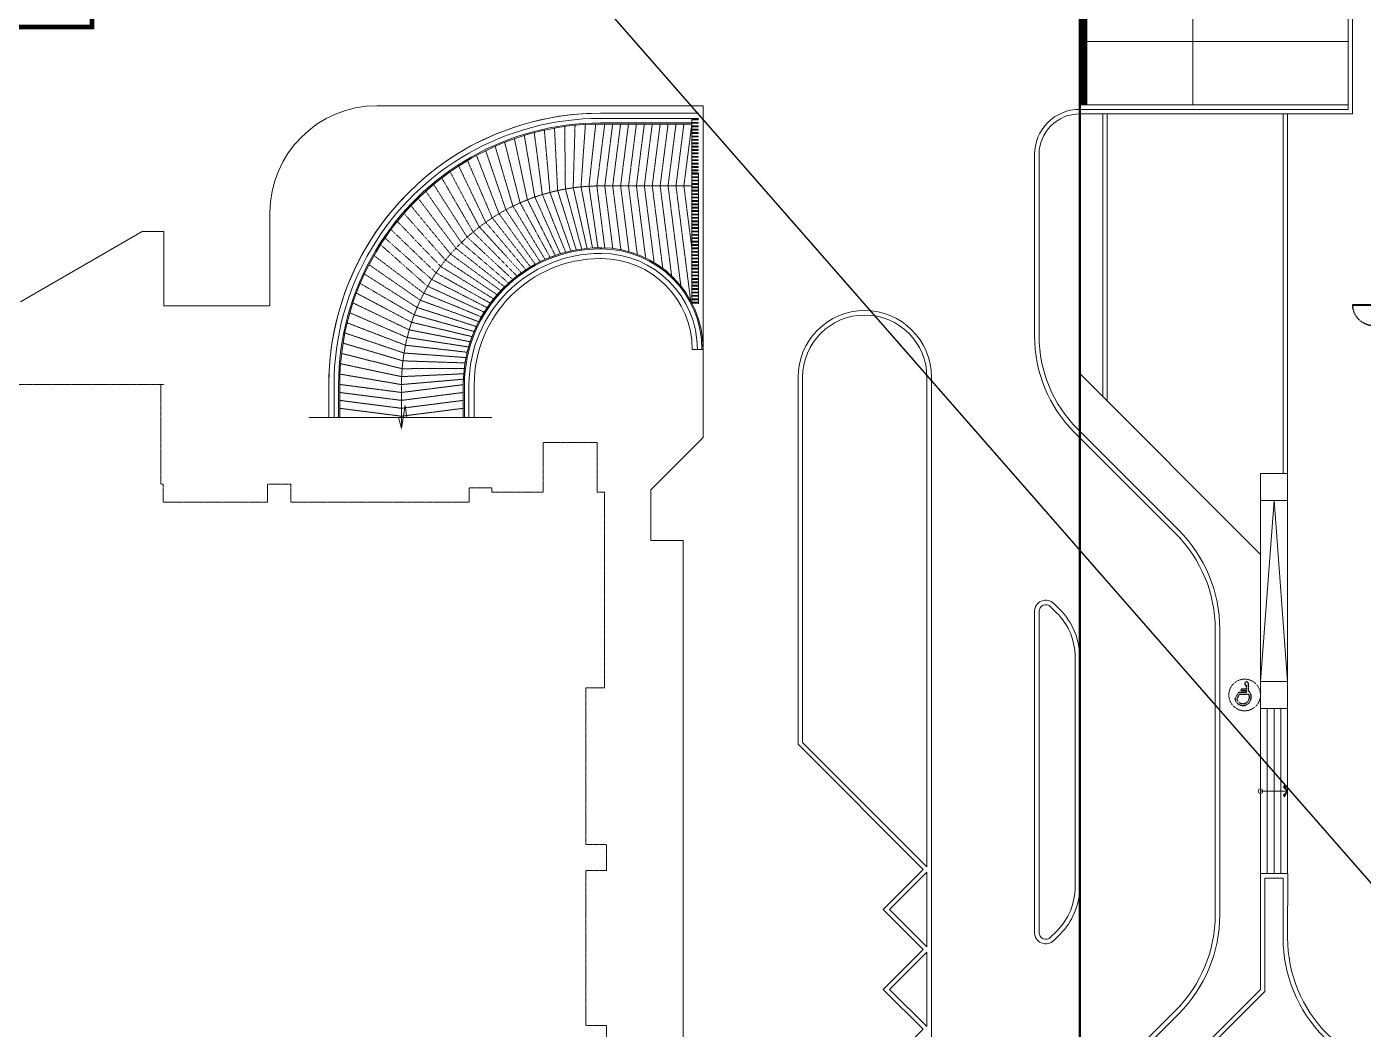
# Model space of a CAD drawing. Header units: millimetres. Extents: x 379264 to 1158416, y -283062 to 356890.
# Drawn here: x 893313 to 894496, y -5302 to -4415 of the extents above; entities that cross this region are included whole.
import ezdxf

# ---------------------------------------------------------------- set-up
doc = ezdxf.new("R2010")
doc.units = ezdxf.units.MM
for name, pattern in [('CENTER', [2, 1.25, -0.25, 0.25, -0.25]), ('keyplan TANG 1$0$Hidden10.5', [1.5, 1, -0.5]), ('keyplan TANG 1$0$Hidden21', [3, 2, -1]), ('keyplan TANG 1$0$HTT Hidden 10.5', [1.5, 1, -0.5]), ('keyplan TANG 1$0$Ranh dat$0$HTT Divide', [18, 10, -2, 1, -2, 1, -2]), ('keyplan TANG 1$0$WC Vphong$0$Hidden', [7.14375, 4.7625, -2.38125])]:
    doc.linetypes.add(name, pattern=pattern)
for name, color, linetype in [('12PM. GRID', 8, 'CENTER'), ('BLOCK A - CHI TIET THANG 1$0$Dim 100', 1, 'Continuous'), ('BLOCK C - CHI TIET THANG 6$0$DnW', 20, 'Continuous'), ('keyplan TANG 1$0$Curtain Line', 250, 'Continuous'), ('keyplan TANG 1$0$Door', 250, 'Continuous'), ('keyplan TANG 1$0$Glass', 250, 'Continuous'), ('keyplan TANG 1$0$Stair handrail', 250, 'Continuous'), ('keyplan TANG 1$0$Staircase', 250, 'Continuous'), ('keyplan TANG 1$0$Staircase Break', 250, 'Continuous'), ('keyplan TANG 1$0$Staircase Direction', 250, 'Continuous'), ('keyplan TANG 1$0$Staircase Hidden', 250, 'keyplan TANG 1$0$Hidden21'), ('keyplan TANG 1$0$Trench Hatch', 250, 'Continuous'), ('keyplan TANG 1$0$Trench Line', 250, 'Continuous'), ('keyplan TANG 1$0$Vat dung', 250, 'keyplan TANG 1$0$HTT Hidden 10.5')]:
    doc.layers.add(name, color=color, linetype=linetype)
for name, color, linetype, lineweight in [('keyplan TANG 1$0$Cau thang', 250, 'Continuous', 15), ('keyplan TANG 1$0$Dim 100', 250, 'Continuous', 5), ('keyplan TANG 1$0$Hatch vat lieu', 250, 'Continuous', 5), ('keyplan TANG 1$0$Net cat Tuong', 250, 'Continuous', 40), ('keyplan TANG 1$0$Net Thay khac', 250, 'Continuous', 15), ('keyplan TANG 1$0$Net thay Tuong', 250, 'Continuous', 20), ('keyplan TANG 1$0$Ramp doc', 250, 'Continuous', 5), ('keyplan TANG 1$0$Ranh dat$0$Ranh dat', 250, 'keyplan TANG 1$0$Ranh dat$0$HTT Divide', 40), ('keyplan TANG 1$0$Thiet bi Ve Sinh', 250, 'Continuous', 9)]:
    doc.layers.add(name, color=color, linetype=linetype, lineweight=lineweight)
doc.styles.add('[PMDC2013]STYLE', font='arial.ttf', dxfattribs={"width": 0.8})
doc.dimstyles.new('BLOCK A - CHI TIET THANG 1$0$Dim 50 (A1-A2)', dxfattribs={"dimscale": 50, "dimtxt": 2.5, "dimasz": 0.7, "dimexe": 1, "dimexo": 1, "dimgap": 1, "dimtad": 1, "dimdec": 0, "dimzin": 12, "dimdsep": 46, "dimtxsty": '[PMDC2013]STYLE', "dimblk": 'ARCHTICK', "dimcen": 0, "dimdle": 1, "dimclrd": 2, "dimclre": 2, "dimclrt": 4, "dimadec": 0, "dimazin": 0, "dimtfac": 1, "dimtdec": 0, "dimtix": 1, "dimtmove": 2, "dimatfit": 3, "dimldrblk": 'ARCHTICK', "dimfxl": 1, "dimtolj": 1, "dimtzin": 0, "dimarcsym": 0})

# ---------------------------------------------------------------- blocks, each defined once
blk = doc.blocks.new('keyplan TANG 1$0$A_Tang Tret$0$HANDYCAPE SYMBOL')
for p, q in [((120, 140, 0), (120, 300)), ((-103, 100), (-181, -35)), ((-80, 60), (-138, -41)), ((80, 100), (-103, 100)), ((131, 60), (-80, 60)), ((-40, 140), (-40, 180)), ((80, 180), (-40, 180)), ((80, 140), (-40, 140)), ((80, 180), (80, 260)), ((80, 100), (80, 140))]:
    blk.add_line(p, q)
for centre, radius, start, end in [((80, 300), 40, 0, 270), ((0, 0), 184, 190.9429, 49.3987), ((0, 0), 144, 196.5602, 24.5532)]:
    blk.add_arc(centre, radius, start, end)
blk = doc.blocks.new('keyplan TANG 1$0$dsb')
at = {"layer": 'keyplan TANG 1$0$Thiet bi Ve Sinh', "linetype": 'keyplan TANG 1$0$WC Vphong$0$Hidden', "ltscale": 0.2}
blk.add_circle((41955, 29049), 700, dxfattribs=at)
at = {"layer": 'keyplan TANG 1$0$Vat dung', "extrusion": (0, 0, -1), "xscale": 2, "yscale": 2, "zscale": -2}
blk.add_blockref('keyplan TANG 1$0$A_Tang Tret$0$HANDYCAPE SYMBOL', (-42029, 28953), dxfattribs=at)
blk = doc.blocks.new('*U1373')
at = {"layer": 'keyplan TANG 1$0$Trench Hatch'}
h = blk.add_hatch(dxfattribs=at)
h.set_pattern_fill('LINE10', color=256, scale=50, angle=90, style=0, pattern_type=2)
h.set_pattern_definition([(90, (0, 100), (-50, 3e-15), [])])
h.paths.add_polyline_path([(50, 50), (5550, 50), (5550, 250), (50, 250)])
at = {"layer": 'keyplan TANG 1$0$Trench Line'}
for points in [[(0, 0), (5600, 0), (5600, 300), (0, 300)], [(50, 50), (5550, 50), (5550, 250), (50, 250)]]:
    blk.add_lwpolyline(points, close=True, dxfattribs=at)
blk = doc.blocks.new('*U26')
for points in [[(-2342, 115), (-2342, 385), (-2380, 385), (-2380, 115)], [(-2192, 115), (-2192, 385), (-2230, 385), (-2230, 115)], [(-2042, 115), (-2042, 385), (-2080, 385), (-2080, 115)], [(-1892, 115), (-1892, 385), (-1930, 385), (-1930, 115)], [(-1742, 115), (-1742, 385), (-1780, 385), (-1780, 115)], [(-1592, 115), (-1592, 385), (-1630, 385), (-1630, 115)], [(-1442, 115), (-1442, 385), (-1480, 385), (-1480, 115)], [(-1292, 115), (-1292, 385), (-1330, 385), (-1330, 115)], [(-1142, 115), (-1142, 385), (-1180, 385), (-1180, 115)], [(-992, 115), (-992, 385), (-1030, 385), (-1030, 115)], [(-842, 115), (-842, 385), (-880, 385), (-880, 115)], [(-692, 115), (-692, 385), (-730, 385), (-730, 115)], [(-542, 115), (-542, 385), (-580, 385), (-580, 115)], [(-392, 115), (-392, 385), (-430, 385), (-430, 115)], [(-242, 115), (-242, 385), (-280, 385), (-280, 115)], [(-92, 115), (-92, 385), (-130, 385), (-130, 115)], [(40, 115), (40, 385), (2, 385), (2, 115)], [(58, 115), (58, 385), (20, 385), (20, 115)], [(208, 115), (208, 385), (170, 385), (170, 115)], [(358, 115), (358, 385), (320, 385), (320, 115)], [(508, 115), (508, 385), (470, 385), (470, 115)], [(658, 115), (658, 385), (620, 385), (620, 115)], [(808, 115), (808, 385), (770, 385), (770, 115)], [(958, 115), (958, 385), (920, 385), (920, 115)], [(1108, 115), (1108, 385), (1070, 385), (1070, 115)], [(1258, 115), (1258, 385), (1220, 385), (1220, 115)], [(1408, 115), (1408, 385), (1370, 385), (1370, 115)], [(1558, 115), (1558, 385), (1520, 385), (1520, 115)], [(1708, 115), (1708, 385), (1670, 385), (1670, 115)], [(1858, 115), (1858, 385), (1820, 385), (1820, 115)], [(2008, 115), (2008, 385), (1970, 385), (1970, 115)], [(2158, 115), (2158, 385), (2120, 385), (2120, 115)], [(2308, 115), (2308, 385), (2270, 385), (2270, 115)], [(2458, 115), (2458, 385), (2420, 385), (2420, 115)], [(2608, 115), (2608, 385), (2570, 385), (2570, 115)], [(2758, 115), (2758, 385), (2720, 385), (2720, 115)], [(2908, 115), (2908, 385), (2870, 385), (2870, 115)], [(3058, 115), (3058, 385), (3020, 385), (3020, 115)], [(3208, 115), (3208, 385), (3170, 385), (3170, 115)], [(3358, 115), (3358, 385), (3320, 385), (3320, 115)], [(3508, 115), (3508, 385), (3470, 385), (3470, 115)], [(3658, 115), (3658, 385), (3620, 385), (3620, 115)], [(3808, 115), (3808, 385), (3770, 385), (3770, 115)], [(3958, 115), (3958, 385), (3920, 385), (3920, 115)], [(4108, 115), (4108, 385), (4070, 385), (4070, 115)], [(4258, 115), (4258, 385), (4220, 385), (4220, 115)], [(4408, 115), (4408, 385), (4370, 385), (4370, 115)], [(4558, 115), (4558, 385), (4520, 385), (4520, 115)], [(4708, 115), (4708, 385), (4670, 385), (4670, 115)], [(4858, 115), (4858, 385), (4820, 385), (4820, 115)], [(5008, 115), (5008, 385), (4970, 385), (4970, 115)], [(5158, 115), (5158, 385), (5120, 385), (5120, 115)], [(5308, 115), (5308, 385), (5270, 385), (5270, 115)], [(5458, 115), (5458, 385), (5420, 385), (5420, 115)], [(5608, 115), (5608, 385), (5570, 385), (5570, 115)], [(5758, 115), (5758, 385), (5720, 385), (5720, 115)]]:
    blk.add_lwpolyline(points, close=True)
for points in [[(0, 400), (5798, 400)], [(0, 395), (5798, 395)], [(0, 105), (5798, 105)], [(0, 100), (5798, 100)]]:
    blk.add_lwpolyline(points)
blk = doc.blocks.new('keyplan TANG 1$0$Door 1000-1')
at = {"color": 0, "linetype": 'ByBlock'}
blk.add_lwpolyline([(30, 100), (75, 100), (75, 1040), (30, 1040)], close=True, dxfattribs=at)
for points in [[(50, 55), (30, 55), (30, 100), (0, 100), (0, 0), (50, 0), (50, 55)], [(950, 55), (970, 55), (970, 100), (1000, 100), (1000, 0), (950, 0), (950, 55)]]:
    blk.add_lwpolyline(points, dxfattribs=at)
at = {"color": 0, "linetype": 'keyplan TANG 1$0$Hidden10.5'}
blk.add_arc((30, 100), 940, 0, 90, dxfattribs=at)
blk = doc.blocks.new('*U1442')
at = {"layer": 'keyplan TANG 1$0$Door'}
blk.add_blockref('keyplan TANG 1$0$Door 1000-1', (0, 0), dxfattribs=at)
blk = doc.blocks.new('keyplan TANG 1$0$Arrow 60')
at = {"linetype": 'ByBlock', "lineweight": -2}
h = blk.add_hatch(color=0, dxfattribs=at)
h.paths.add_polyline_path([(1.88, 0.94), (1.65, 1.38), (0, 0.56), (-1.65, 1.38), (-1.88, 0.94), (0, 0)], flags=17)
h.paths.add_polyline_path([(1.65, 1.38), (1.88, 0.94), (0, 0), (-1.88, 0.94), (-1.65, 1.38), (0, 0.56)])
blk.add_hatch(color=0, dxfattribs=at).paths.add_polyline_path([(1.65, 1.38), (1.88, 0.94), (0, 0), (-1.88, 0.94), (-1.65, 1.38), (0, 0.56)])
at = {"color": 0, "linetype": 'ByBlock', "lineweight": -2}
blk.add_lwpolyline([(1.65, 1.38), (1.88, 0.94), (0, 0), (-1.88, 0.94), (-1.65, 1.38), (0, 0.56)], close=True, dxfattribs=at)
blk = doc.blocks.new('keyplan TANG 1$0$A$C2EDF4948')
at = {"layer": 'keyplan TANG 1$0$Staircase'}
h = blk.add_hatch(dxfattribs=at)
h.set_pattern_fill('_USER', color=256, scale=250, angle=90, pattern_type=0)
h.set_pattern_definition([(134.5055, (1851.84, 1539.7), (178.296, 175.244), [])])
h.paths.add_polyline_path([(2565, 2241), (1139, 839), (1910, 54), (3336, 1456)])
h.paths.add_polyline_path([(3371, 1421), (1945, 19), (1980, -17), (3406, 1385)])
h.paths.add_polyline_path([(3511, 1278), (2085, -124), (2120, -160), (3546, 1242)])
h.paths.add_polyline_path([(3581, 1207), (2155, -195), (2926, -980), (4353, 422)])
at = {"layer": 'keyplan TANG 1$0$Curtain Line'}
for p, q in [((3245, 3189), (3263, 3207)), ((3385, 3047), (3245, 3189)), ((3281, 3224), (3263, 3207)), ((3421, 3082), (3281, 3224)), ((3385, 3047), (3403, 3064)), ((3421, 3082), (3403, 3064)), ((3421, 3082), (3563, 3222)), ((3421, 3082), (3438, 3064)), ((3456, 3046), (3438, 3064)), ((3456, 3046), (3599, 3186)), ((3563, 3222), (3581, 3204)), ((3599, 3186), (3581, 3204)), ((2140, 2103), (2157, 2120)), ((2280, 1960), (2140, 2103)), ((2175, 2138), (2157, 2120)), ((2315, 1995), (2175, 2138)), ((2280, 1960), (2298, 1978)), ((2315, 1995), (2298, 1978)), ((4297, 2190), (4440, 2331)), ((4297, 2190), (4315, 2173)), ((4332, 2155), (4315, 2173)), ((4332, 2155), (4475, 2295)), ((4440, 2331), (4457, 2313)), ((4475, 2295), (4457, 2313)), ((5173, 1299), (5316, 1439)), ((5173, 1299), (5191, 1281)), ((5173, 1228), (5191, 1246)), ((5313, 1086), (5173, 1228)), ((5208, 1263), (5191, 1281)), ((5208, 1263), (5191, 1246)), ((5208, 1263), (5351, 1403)), ((5349, 1121), (5208, 1263)), ((5316, 1439), (5333, 1421)), ((5351, 1403), (5333, 1421)), ((998, 981), (1016, 999)), ((1139, 839), (998, 981)), ((1034, 1016), (1016, 999)), ((1174, 874), (1034, 1016)), ((1139, 839), (1156, 856)), ((1174, 874), (1156, 856)), ((5313, 1086), (5331, 1103)), ((5349, 1121), (5331, 1103)), ((143, 140), (160, 158)), ((283, -2), (143, 140)), ((178, 175), (160, 158)), ((318, 33), (178, 175)), ((283, -2), (301, 15)), ((318, 33), (301, 15)), ((4067, 142), (4085, 159)), ((4207, -1), (4067, 142)), ((4103, 177), (4085, 159)), ((4243, 34), (4103, 177)), ((4207, -1), (4225, 17)), ((4243, 34), (4225, 17)), ((140, -143), (283, -2)), ((140, -143), (158, -160)), ((175, -178), (158, -160)), ((175, -178), (318, -38)), ((283, -2), (300, -20)), ((318, -38), (300, -20)), ((1120, -1140), (1263, -1000)), ((1120, -1140), (1138, -1158)), ((1156, -1176), (1138, -1158)), ((1156, -1176), (1298, -1035)), ((1263, -1000), (1281, -1018)), ((1298, -1035), (1281, -1018)), ((2926, -980), (2944, -962)), ((3066, -1123), (2926, -980)), ((2962, -945), (2944, -962)), ((3102, -1087), (2962, -945)), ((3066, -1123), (3084, -1105)), ((3102, -1087), (3084, -1105)), ((1857, -1889), (1999, -1749)), ((1999, -1749), (2017, -1766)), ((2034, -1784), (2017, -1766)), ((1857, -1889), (1874, -1907)), ((1892, -1924), (1874, -1907)), ((1892, -1924), (2034, -1784)), ((1893, -1926), (2035, -1785)), ((1893, -1926), (1910, -1943)), ((1928, -1961), (1910, -1943)), ((1928, -1961), (2070, -1821)), ((2035, -1785), (2053, -1803)), ((2070, -1821), (2053, -1803)), ((2070, -1821), (2088, -1804)), ((2211, -1964), (2070, -1821)), ((2106, -1786), (2088, -1804)), ((2246, -1929), (2106, -1786)), ((2211, -1964), (2228, -1946)), ((2246, -1929), (2228, -1946))]:
    blk.add_line(p, q, dxfattribs=at)
for points in [[(1156, -1176), (0, 0), (3423, 3365), (5491, 1261), (2068, -2104), (1857, -1889)], [(1298, -1035), (283, -2), (3421, 3082), (5208, 1263), (2070, -1821), (1999, -1749)]]:
    blk.add_lwpolyline(points, dxfattribs=at)
at = {"layer": 'keyplan TANG 1$0$Door'}
blk.add_line((1857, -1889), (1156, -1176), dxfattribs=at)
at = {"layer": 'keyplan TANG 1$0$Glass'}
blk.add_lwpolyline([(1227, -1106), (141, -1), (3422, 3223), (5350, 1262), (2069, -1962), (1928, -1819)], dxfattribs=at)
at = {"layer": 'keyplan TANG 1$0$Net cat Tuong'}
for p, q in [((1156, -1176), (1298, -1035)), ((1999, -1749), (1857, -1889))]:
    blk.add_line(p, q, dxfattribs=at)
at = {"layer": 'keyplan TANG 1$0$Net Thay khac'}
for points in [[(3406, 1525), (3406, 3067)], [(3530, 1401), (4315, 2173)], [(3406, 1385), (3406, 1455)], [(3459, 1331), (3494, 1366)], [(3511, 1278), (3581, 1278)], [(3652, 1278), (5194, 1278)]]:
    blk.add_lwpolyline(points, dxfattribs=at)
at = {"layer": 'keyplan TANG 1$0$Stair handrail'}
for points in [[(1264, -1001), (3582, 1277), (3407, 1456), (1909, -16), (2049, -159)], [(2014, -194), (1838, -16), (3407, 1526), (3653, 1277), (1299, -1037)]]:
    blk.add_lwpolyline(points, dxfattribs=at)
at = {"layer": 'keyplan TANG 1$0$Staircase'}
for p, q in [((3421, 3082), (283, -2)), ((5208, 1263), (3421, 3082)), ((2980, 1106), (2208, 1890)), ((3158, 1281), (2387, 2065)), ((3336, 1456), (2565, 2241)), ((3511, 1278), (1229, -965)), ((2266, 405), (1495, 1189)), ((2445, 580), (1674, 1364)), ((2623, 755), (1852, 1540)), ((3406, 1385), (1980, -17)), ((2801, 930), (2030, 1715)), ((5208, 1263), (2070, -1821)), ((3228, 1210), (3193, 1245)), ((3546, 1242), (3371, 1421)), ((3371, 1421), (3406, 1385)), ((3511, 1278), (3546, 1242)), ((4353, 422), (3581, 1207)), ((1910, 54), (1139, 839)), ((2088, 229), (1317, 1014)), ((2693, 684), (2658, 720)), ((2871, 859), (2836, 895)), ((3011, 716), (2976, 752)), ((3050, 1034), (3015, 1070)), ((3818, -104), (3047, 681)), ((3190, 892), (3155, 927)), ((3996, 72), (3225, 856)), ((3368, 1067), (3333, 1103)), ((4174, 247), (3403, 1031)), ((2085, -124), (1945, 19)), ((2158, 158), (2123, 194)), ((2298, 16), (2263, 51)), ((2336, 333), (2301, 369)), ((2477, 191), (2442, 226)), ((2515, 509), (2480, 544)), ((3283, -629), (2512, 155)), ((2655, 366), (2620, 402)), ((3461, -454), (2690, 330)), ((2833, 541), (2798, 577)), ((3639, -279), (2868, 506)), ((2570, -1330), (1798, -546)), ((2748, -1155), (1977, -371)), ((2926, -980), (2155, -195)), ((3104, -805), (2333, -20))]:
    blk.add_line(p, q, dxfattribs=at)
blk.add_lwpolyline([(1657, -545), (1096, 26), (3378, 2269)], dxfattribs=at)
at = {"layer": 'keyplan TANG 1$0$Staircase Break'}
for p, q in [((3122, 1106), (2103, 1787)), ((3050, 1034), (2030, 1715))]:
    blk.add_line(p, q, dxfattribs=at)
at = {"layer": 'keyplan TANG 1$0$Staircase Direction'}
for q in [(3378, 2269), (2184, -938)]:
    blk.add_line((4395, 1235), q, dxfattribs=at)
at = {"layer": 'keyplan TANG 1$0$Staircase Hidden'}
blk.add_line((1229, -965), (1124, -858), dxfattribs=at)
at = {"layer": 'keyplan TANG 1$0$Door', "rotation": 134.5054804266071}
blk.add_blockref('*U1442', (1928, -1819), dxfattribs=at)
at = {"layer": 'keyplan TANG 1$0$Staircase Direction'}
for p, xscale, yscale, zscale, rotation in [((2497, 1403), -100, 100, 100, 134.5054804266071), ((2184, -938), 99.99999999999999, 99.99999999999999, 99.99999999999999, 314.5054804266072)]:
    blk.add_blockref('keyplan TANG 1$0$Arrow 60', p, dxfattribs=dict(at, xscale=xscale, yscale=yscale, zscale=zscale, rotation=rotation))
blk = doc.blocks.new('keyplan TANG 1$0$A$Cfd327bcb')
at = {"layer": 'keyplan TANG 1$0$Staircase'}
h = blk.add_hatch(dxfattribs=at)
h.set_pattern_fill('_USER', color=256, scale=250, angle=90, pattern_type=0)
h.set_pattern_definition([(270, (48100, 55550), (250, 1e-12), [])])
h.paths.add_polyline_path([(49100, 56900), (47100, 56900), (47100, 56950), (49100, 56950)])
h.paths.add_polyline_path([(49100, 57000), (47100, 57000), (47100, 58100), (49100, 58100)])
at = {"layer": 'keyplan TANG 1$0$Door'}
blk.add_line((44350, 57998), (44350, 56998), dxfattribs=at)
at = {"layer": 'keyplan TANG 1$0$Net cat Tuong'}
for p, q in [((44550, 57998), (44350, 57998)), ((44350, 56998), (44550, 56998))]:
    blk.add_line(p, q, dxfattribs=at)
for points in [[(44350, 56998), (44350, 56700), (51248, 56700), (51248, 58300), (44350, 58300), (44350, 57998)], [(44550, 56998), (44550, 56900), (51048, 56900), (51048, 58100), (44550, 58100), (44550, 57998)]]:
    blk.add_lwpolyline(points, dxfattribs=at)
at = {"layer": 'keyplan TANG 1$0$Stair handrail'}
for points in [[(49950, 56900), (49950, 57000), (46250, 57000), (46250, 56900)], [(46300, 56900), (46300, 56950), (49900, 56950), (49900, 56900)]]:
    blk.add_lwpolyline(points, dxfattribs=at)
at = {"layer": 'keyplan TANG 1$0$Staircase'}
for p, q in [((50300, 58100), (45900, 58100)), ((46350, 58100), (46350, 57000)), ((46600, 58100), (46600, 57000)), ((46850, 58100), (46850, 57000)), ((47100, 58100), (47100, 57000)), ((47350, 58100), (47350, 57000)), ((47600, 58100), (47600, 57000)), ((47850, 58100), (47850, 57000)), ((48100, 58100), (48100, 57000)), ((48350, 58100), (48350, 57000)), ((48600, 58100), (48600, 57000)), ((48850, 58100), (48850, 57000)), ((49100, 58100), (49100, 57000)), ((49350, 58100), (49350, 57000)), ((49600, 58100), (49600, 57000)), ((49850, 58100), (49850, 57000)), ((49100, 56900), (45900, 56900)), ((46350, 56950), (46350, 56900)), ((46600, 56950), (46600, 56900)), ((46850, 56950), (46850, 56900)), ((47100, 56950), (47100, 56900)), ((47350, 56950), (47350, 56900)), ((47600, 56950), (47600, 56900)), ((47850, 56950), (47850, 56900)), ((48100, 56950), (48100, 56900)), ((48350, 56950), (48350, 56900)), ((48600, 56950), (48600, 56900)), ((48850, 56950), (48850, 56900)), ((49100, 56950), (49100, 56900)), ((49100, 56900), (49100, 56950)), ((49350, 56950), (49350, 56900)), ((49350, 56900), (49350, 56950)), ((49600, 56950), (49600, 56900)), ((49600, 56900), (49600, 56950)), ((49850, 56950), (49850, 56900)), ((49850, 56900), (49850, 56950))]:
    blk.add_line(p, q, dxfattribs=at)
at = {"layer": 'keyplan TANG 1$0$Staircase Direction'}
for q in [(46350, 57550), (50448, 56900)]:
    blk.add_line((50448, 57550), q, dxfattribs=at)
at = {"layer": 'keyplan TANG 1$0$Cau thang'}
blk.add_blockref('keyplan TANG 1$0$A$C2EDF4948', (45217, 111211), dxfattribs=at)
at = {"layer": 'keyplan TANG 1$0$Cau thang', "xscale": -1, "rotation": 281.5305240343348}
blk.add_blockref('keyplan TANG 1$0$A$C2EDF4948', (79698, 58084), dxfattribs=at)
at = {"layer": 'keyplan TANG 1$0$Door', "xscale": -1.000000000000001, "rotation": 90}
blk.add_blockref('*U1442', (44450, 57998), dxfattribs=at)
at = {"layer": 'keyplan TANG 1$0$Staircase Direction', "xscale": -99.99999999999997, "yscale": 99.99999999999999, "zscale": 99.99999999999999, "rotation": 270}
blk.add_blockref('keyplan TANG 1$0$Arrow 60', (46350, 57550), dxfattribs=at)
blk = doc.blocks.new('keyplan TANG 1')
at = {"layer": 'keyplan TANG 1$0$Cau thang'}
for points in [[(40527.7, 36199.4), (40397, 36454.5), (40349.7, 36375.7)], [(40527.7, 36199.4), (40397, 35944.2), (40349.7, 36023.1)]]:
    blk.add_hatch(color=256, dxfattribs=at).paths.add_polyline_path(points)
for points in [[(39327.9, 39850.4), (39327.4, 32548.6)], [(39627.9, 39850.4), (39627.4, 32548.6)], [(39927.9, 39850.3), (39927.4, 32548.5)], [(40227.9, 39850.3), (40227.4, 32548.5)], [(40527.9, 39850.3), (40527.4, 32548.5)], [(40527.9, 39850.3), (40527.4, 32548.5)], [(40527.7, 36199.4), (39327.7, 36199.5)], [(40527.7, 36199.4), (40397, 36454.5), (40349.7, 36375.7), (40527.7, 36199.4)], [(40527.7, 36199.4), (40397, 35944.2), (40349.7, 36023.1), (40527.7, 36199.4)]]:
    blk.add_lwpolyline(points, dxfattribs=at)
blk.add_circle((39327.8, 36199.5), 100, dxfattribs=at)
at = {"layer": 'keyplan TANG 1$0$Dim 100'}
blk.add_lwpolyline([(-15528.1, 57840.2), (-10143.1, 60949.3), (-9183.2, 60949.3), (-9183.3, 57664.1), (-4493.1, 57664.1), (-4493.1, 61779.3, -0.4132821), (254.5, 66511.8), (14671.9, 66511.8), (14671.9, 51839.2), (12362, 49529.2), (12362, 47289), (13792.1, 47289), (13791.8, 11239)], format="xyb", dxfattribs=at)
blk.add_lwpolyline([(31332.7, 54664.2), (31332.7, 66350)], dxfattribs=at)
at = {"layer": 'keyplan TANG 1$0$Hatch vat lieu'}
for p, q in [((10130, 66180.3), (14472, 66180.3)), ((10151, 60229), (10130, 60229)), ((10151, 59749.1), (10130, 59749.1)), ((14671.9, 55729.1), (14191.9, 55729.1)), ((-1885, 54165.3), (-1885.9, 52727.2)), ((4064.1, 52727.1), (4064.1, 54163.9)), ((-1885.9, 52727.2), (4064.1, 52727.1))]:
    blk.add_line(p, q, dxfattribs=at)
at = {"layer": 'keyplan TANG 1$0$Hatch vat lieu', "linetype": 'keyplan TANG 1$0$Hidden21'}
for p, q in [((-9185.4, 54179.4), (-18128, 54179.4)), ((-9314, 54179.3), (-9314, 49779.2)), ((7591.1, 49413.9), (7591.1, 51614.2)), ((7591.1, 51614.2), (9991.1, 51614.2)), ((9991.1, 51614.2), (9991.1, 49413.9)), ((-9314, 49779.2), (-9216, 49779.2)), ((-9216, 49779.2), (-9216, 48979.2)), ((-4596, 48979.1), (-4596, 49779.1)), ((-4596, 49779.1), (-3566, 49779.1)), ((-4343.1, 49779.2), (-4493.1, 49779.2)), ((-3566, 49779.1), (-3566, 48979.1)), ((4321, 48979), (4321, 49613.9)), ((4321, 49613.9), (5321, 49613.9)), ((5321, 49613.9), (5321, 49413.9)), ((5321, 49413.9), (7591.1, 49413.9)), ((9991.1, 49413.9), (10304.3, 49413.9)), ((10304.3, 49413.9), (10303.6, 40764)), ((-9216, 48979.2), (-4596, 48979.1)), ((-3566, 48979.1), (4321, 48979)), ((9491.5, 40764), (9491.4, 33841)), ((10303.6, 40764), (9491.5, 40764)), ((9491.4, 33841), (10395.9, 33839)), ((10395.9, 33839), (10395.9, 32689.1)), ((9491.4, 32689.1), (9491.3, 25839)), ((10395.9, 32689.1), (9491.4, 32689.1)), ((9491.3, 25839), (10395.8, 25839)), ((10395.8, 25839), (10395.8, 24689.1))]:
    blk.add_line(p, q, dxfattribs=at)
at = {"layer": 'keyplan TANG 1$0$Hatch vat lieu'}
for points in [[(31332.6, 66150, 0.4142136), (29532.7, 64350), (29532.7, 56321, 0.1989102), (31231.5, 52219.8), (35712.6, 47738.7, -0.1989309), (37528.5, 43354.2), (37527.6, 30734.4, -0.1988939), (35711.6, 26350.8), (31231.7, 21871, 0.1989147), (29533, 17769.7), (29533.2, -14000, 0.4142116), (33333.2, -17800), (105549.8, -17800, 0.4142149), (109349.8, -14000), (109349.6, 42637.1, 0.1989118), (107650.8, 46738.3), (103168.9, 51220.3, -0.1988939), (101352.9, 55603.9), (101352, 67603.4, -0.1989309), (103167.9, 71987.9)], [(10130.2, 66180.3, 0.2649775), (-207.8, 60287.9)], [(14472, 65950.3), (10130.2, 65950.3, 0.2645638), (-0.6, 60186.4)], [(14172, 65750.3), (10130.2, 65750.3, 0.2643141), (176.8, 60093.5)], [(14172, 65700.3), (10130.2, 65700.3, 0.2642683), (220.8, 60069.6)], [(-206.6, 60290, 0.1345331), (-1885, 54165.1), (-1885, 52727.3)], [(-0.6, 60186.4, 0.1348762), (-1655, 54165.1), (-1655, 52727.3)], [(176.8, 60093.5, 0.1351139), (-1455, 54165.1), (-1455, 52727.3)], [(220.8, 60069.6, 0.1351576), (-1405, 54165.1), (-1405, 52727.3)], [(10171.9, 60229.1), (10130, 60229.1, 0.4142134), (4065, 54164.1)], [(10171.9, 60179.1), (10130, 60179.1, 0.4142134), (4115, 54164.1)], [(10171.9, 59979.1), (10130, 59979.1, 0.4134581), (4315, 54179.1)], [(10171.9, 59749.1), (10130, 59749.1, 0.4142134), (4545, 54164.1)], [(19073.1, 54502.7, -1), (24573, 54502.7), (24573, 32855.8)], [(32491.4, 20302.2), (39527.3, 27338.1), (39527.7, 32348.6), (40334.4, 32348.5), (40328.6, 29713.5, 0.41485), (46528.6, 23500), (76850, 23500)]]:
    blk.add_lwpolyline(points, format="xyb", dxfattribs=at)
at = {"layer": 'keyplan TANG 1$0$Hatch vat lieu', "linetype": 'keyplan TANG 1$0$Hidden21'}
for points in [[(9007, 65646), (8924.8, 62881.8)], [(9464.4, 65681.6), (9272.3, 62922.8)], [(9922.9, 65699), (9621.3, 62950)], [(10322, 65700.8), (9971.8, 62963.3)], [(10672, 65700.8), (10322, 62964.7)], [(11022, 65700.8), (10672, 62964.7)], [(11372, 65700.8), (11022, 62964.7)], [(11722, 65700.8), (11372, 62964.7)], [(12072, 65700.8), (11722, 62964.7)], [(12422, 65700.8), (12072, 62964.7)], [(12772, 65700.8), (12422, 62964.7)], [(13122, 65700.8), (12772, 62964.7)], [(13472, 65700.8), (13122, 62964.7)], [(13822, 65700.8), (13472, 62964.7)], [(14172, 65700.3), (13822, 62964.7)], [(6324.9, 65055.2), (6898.4, 62349.9)], [(6760.9, 65197.9), (7226.4, 62471.9)], [(7202.3, 65323.2), (7559, 62580.8)], [(7648.3, 65430.7), (7895.7, 62676.4)], [(8098.2, 65520.5), (8235.9, 62758.5)], [(8551.4, 65592.3), (8579.1, 62827)], [(5055.6, 64524.9), (5947.1, 61907)], [(5471.5, 64718.4), (6258.2, 62067.2)], [(5894.9, 64895.3), (6575.5, 62214.9)], [(4248.4, 64088.9), (5345.1, 61550.2)], [(4647.6, 64314.9), (5642.5, 61734.6)], [(3108.9, 63318.2), (4500, 60928.1)], [(3478.4, 63590.1), (4773.3, 61146.6)], [(3858.4, 63847.2), (5055.2, 61354.1)], [(2403.7, 62731.4), (3980.3, 60459.3)], [(2750.5, 63031.8), (4235.5, 60698.9)], [(7897.4, 62676.8), (8825.3, 60087.6)], [(8237.7, 62758.8), (9061.8, 60134.8)], [(8580.9, 62827.3), (9300, 60172.5)], [(8926.5, 62882), (9539.6, 60200.8)], [(9274.1, 62923), (9780, 60219.5)], [(9623, 62950.1), (10021.1, 60228.6)], [(9972.2, 62963.3), (10322.4, 60226.5)], [(10322, 62964.7), (10675.7, 60200.8)], [(10672, 62964.7), (11032.7, 60146)], [(11022, 62964.7), (11393.7, 60060)], [(11372, 62964.7), (11759, 59939.9)], [(11722, 62964.7), (12129.4, 59781)], [(12072, 62964.7), (12505.5, 59576.7)], [(12422, 62964.7), (12888.8, 59316.3)], [(12772, 62964.7), (13281.7, 58981.7)], [(13122, 62964.7), (13688.6, 58536.7)], [(13472, 62964.7), (14122, 57884.7)], [(13822, 62964.7), (14172, 60229.6)], [(1747.4, 62090.3), (3499.6, 59950.8)], [(2069.2, 62417.4), (3734.9, 60209.8)], [(6577.1, 62215.6), (7903.4, 59806.1)], [(6900.1, 62350.5), (8129.5, 59890.2)], [(7228.1, 62472.5), (8358.7, 59965.2)], [(7560.7, 62581.3), (8590.8, 60031)], [(1438.9, 61750.7), (3274.8, 59682.5)], [(5346.6, 61551.1), (7037.8, 59382.1)], [(5644, 61735.5), (7247.7, 59501)], [(5948.6, 61907.9), (7462.2, 59611.3)], [(6259.8, 62068), (7680.9, 59713.1)], [(863.6, 61036.2), (2858, 59120.4)], [(1144.1, 61399.2), (3060.8, 59405.6)], [(4501.3, 60929.2), (6438.8, 58977)], [(4774.8, 61147.7), (6633, 59119.9)], [(5056.6, 61355.1), (6832.8, 59255.1)], [(403, 60365.5), (2483.5, 58520.3)], [(597.7, 60662.3), (2666.7, 58827.3)], [(3981.6, 60460.6), (6068.1, 58668.5)], [(4236.8, 60700.1), (6250.3, 58826.4)], [(111.5, 59884.3), (2319.8, 58219.5)], [(3500.8, 59952.1), (5723, 58331.4)], [(3736.1, 60211.1), (5892.2, 58503.4)], [(-108, 59481.4), (2164.8, 57905.8)], [(3061.9, 59407), (5405.9, 57968.1)], [(3275.9, 59683.9), (5560.8, 58152.9)], [(-498.1, 58651), (1892.7, 57261)], [(-311.3, 59070.1), (2022.3, 57586.1)], [(2667.7, 58828.8), (5118.6, 57580.7)], [(2859, 59121.8), (5258.4, 57777.2)], [(-668, 58224.9), (1776.1, 56931)], [(2320.6, 58221.1), (4863, 57171.7)], [(2488.1, 58528.4), (4986.7, 57378.7)], [(-956.5, 57354), (1582.7, 56258.4)], [(-820.9, 57792.3), (1672.7, 56596.7)], [(2023, 57587.7), (4640.9, 56743.6)], [(2165.5, 57907.4), (4747.6, 56959.9)], [(-1074.6, 56910.7), (1506.2, 55916.9)], [(1776.6, 56932.7), (4453.3, 56299.3)], [(1893.3, 57262.7), (4542.7, 56523.3)], [(-1174.9, 56463), (1443.4, 55572.6)], [(1583.1, 56260.2), (4301.6, 55841.4)], [(1673.2, 56598.4), (4372.9, 56071.9)], [(-1257.3, 56011.7), (1394.2, 55226.1)], [(1506.6, 55918.7), (4239.5, 55608.4)], [(-1368.1, 55101), (1337.5, 54528.6)], [(-1321.8, 55557.4), (1359, 54877.9)], [(1394.5, 55227.9), (4143.4, 55135.7)], [(1443.6, 55574.4), (4186.7, 55373)], [(-1396.2, 54643), (1330, 54178.7)], [(1330, 54180.5), (4070.3, 54416.2)], [(1337.6, 54530.4), (4085.1, 54657)], [(1359.1, 54879.7), (4109.5, 54896.9)], [(-1406.1, 54184.3), (1330, 53829.6)], [(-1406.1, 53829.7), (1330, 53479.7)], [(1330, 53829.8), (4065.1, 54175.1)], [(1330, 53479.7), (4065.1, 53829.7)], [(-1406.1, 53479.7), (1330, 53129.7)], [(1330, 53129.7), (4065.1, 53479.7)], [(-1406.1, 53129.7), (1330, 52779.7)], [(1330, 52779.7), (4065.1, 53129.7)]]:
    blk.add_lwpolyline(points, dxfattribs=at)
at = {"layer": 'keyplan TANG 1$0$Hatch vat lieu'}
for points in [[(14172, 65950.3), (14172, 60229.1)], [(24573, 32855.8), (19073.1, 38355.7), (19073.1, 54502.7)], [(4065, 52727.3), (4065, 54164.1)], [(4115, 52727.3), (4115, 54164.1)], [(4315, 52727.3), (4315, 54214.8)], [(4545, 52727.3), (4545, 54164.1)], [(-2770.3, 52727.3), (1191.7, 52727.3), (1330, 52234.9), (1491.8, 53256.6), (1560, 52727.3), (5323.2, 52727.3)], [(24573, 29319.8), (22924.3, 30968.6), (24573, 32617.3)], [(24573, 32617.3), (24573, 29319.8)], [(24573, 25784.3), (22924.3, 27433), (24573, 29081.8)], [(24573, 29081.8), (24573, 25784.3)]]:
    blk.add_lwpolyline(points, dxfattribs=at)
at = {"layer": 'keyplan TANG 1$0$Hatch vat lieu', "linetype": 'keyplan TANG 1$0$Hidden21'}
blk.add_lwpolyline([(14172, 62964.7), (10129.9, 62964.7, 0.4142137), (1330, 54164.8), (1330, 52234.9)], format="xyb", dxfattribs=at)
at = {"layer": 'keyplan TANG 1$0$Hatch vat lieu'}
blk.add_lwpolyline([(31132.8, 31983.3), (31131, 42110, 0.1988652), (30310.9, 44089.4), (30044.9, 44355.4, 0.6681819), (29532.8, 44143.3), (29532.9, 29947.3, 0.6681752), (30045, 29735.2), (30312.7, 30002.9, 0.1989596)], format="xyb", close=True, dxfattribs=at)
for centre, radius, start, end in [((10130, 54165.3), 12015, 90, 180), ((10130, 54164.1), 6064.9, 90, 179.827631), ((10171.9, 55729.1), 4500, 0, 90), ((10171.9, 55729.1), 4499.5, 0, 90), ((10171.9, 55729.1), 4450, 0, 90), ((10171.9, 55729.1), 4250, 0, 90), ((10171.9, 55729.1), 4020, 0, 90)]:
    blk.add_arc(centre, radius, start, end, dxfattribs=at)
at = {"layer": 'keyplan TANG 1$0$Net Thay khac'}
for p, q in [((40329.4, 50250.3), (40330.5, 66150)), ((40528.7, 41050.3), (40530.5, 66150)), ((40528.3, 41050.3), (39328.3, 41050.4))]:
    blk.add_line(p, q, dxfattribs=at)
for points in [[(31332.6, 66350, 0.4142136), (29332.7, 64350), (29332.7, 56321, 0.1989102), (31090.1, 52078.4), (35571.1, 47597.3, -0.1989309), (37328.5, 43354.2), (37327.6, 30734.5, -0.1988939), (35570.2, 26492.2), (31090.3, 22012.4, 0.1989147), (29333, 17769.7), (29333.2, -14000, 0.4142116), (33333.2, -18000), (105549.8, -18000, 0.4142149), (109549.8, -14000), (109549.6, 42637.1, 0.1989118), (107792.2, 46879.8), (103310.3, 51361.7, -0.1988939), (101552.9, 55603.9), (101552, 67603.5, -0.1989309), (103309.3, 71846.5)], [(18873.1, 54502.7, -1), (24773, 54502.7), (24773, 964.4, -1), (18873, 964.4), (18873, 9522.5), (24409.2, 15058.7)], [(32350, 20443.7), (39327.3, 27420.9), (39327.7, 32548.6), (40534.8, 32548.5), (40528.6, 29713, 0.41485), (46528.6, 23700), (76850, 23700)]]:
    blk.add_lwpolyline(points, format="xyb", dxfattribs=at)
blk.add_lwpolyline([(24409.2, 15058.7), (22644.6, 16823.2), (24412.4, 18591), (22641.4, 20362), (24409.2, 22129.7), (22641.4, 23897.5), (24409.2, 25665.3), (22641.4, 27433), (24409.2, 29200.8), (22641.4, 30968.6), (24409.4, 32736.5), (18873.1, 38272.9), (18873.1, 54502.7)], dxfattribs=at)
blk.add_lwpolyline([(31332.8, 31983.3), (31331, 42110.1, 0.1988652), (30452.3, 44230.8), (30186.3, 44496.8, 0.6681819), (29332.8, 44143.3), (29332.9, 29947.3, 0.6681752), (30186.4, 29593.8), (30454.1, 29861.5, 0.1989596)], format="xyb", close=True, dxfattribs=at)
at = {"layer": 'keyplan TANG 1$0$Net thay Tuong'}
for p, q in [((31332.7, 54664.2), (39328.7, 46668.1)), ((39328.3, 41050.4), (39328.7, 46668.1)), ((39327.3, 27420.9), (39327.7, 32450))]:
    blk.add_line(p, q, dxfattribs=at)
for points in [[(31332.7, 66150), (43400, 66150), (43400, 79950), (31332.7, 79950), (31332.7, 79750)], [(31332.7, 66350), (43200, 66350), (43200, 79750), (31332.7, 79750)], [(32350, 53646.9), (32350, 66150.9)], [(32550, 53446.9), (32550, 66150.8)], [(39327.3, 27420.9), (31332.9, 19426.6), (31333.2, -12000), (107549.8, -12000), (107550.7, 44292.8), (101550.8, 50315)]]:
    blk.add_lwpolyline(points, dxfattribs=at)
at = {"layer": 'keyplan TANG 1$0$Ramp doc'}
for p, q in [((31332.6, 69350), (43200, 69350)), ((31332.7, 66550), (43200, 66550))]:
    blk.add_line(p, q, dxfattribs=at)
for points in [[(31632.6, 72150), (43200, 72150), (43200, 69350), (31632.6, 69350)], [(31632.6, 66550), (43200, 66550), (43200, 69350), (31632.6, 69350)], [(39328.3, 49050.3), (40528.3, 49050.3), (40528.3, 50250.3), (39328.3, 50250.3)], [(39328.3, 41050.3), (40528.3, 41050.3), (40528.3, 49050.3), (39328.3, 49050.3)], [(39328.4, 41050.4), (40527.9, 41050.4), (40527.9, 39850.3), (39328.4, 39850.3)]]:
    blk.add_lwpolyline(points, close=True, dxfattribs=at)
for points in [[(36332.6, 66550), (36332.6, 72150)], [(39328.3, 41050.3), (39928.3, 49050.3), (40528.3, 41050.3)]]:
    blk.add_lwpolyline(points, dxfattribs=at)
at = {"layer": 'keyplan TANG 1$0$Ranh dat$0$Ranh dat', "ltscale": 0.1, "const_width": 200}
blk.add_lwpolyline([(107552.7, 163996.8), (107549.8, -12000), (-120672.6, -12000), (-121036.9, 70001.2), (-12359.3, 69993.1), (-12354.3, 163998.2), (107552.7, 163996.8)], close=True, dxfattribs=at)
at = {"layer": 'keyplan TANG 1$0$Ranh dat$0$Ranh dat', "ltscale": 0.1, "const_width": 100}
blk.add_lwpolyline([(26611.9, 80732.3), (31332.6, 75108), (31333.2, -12000), (-120672.6, -12000), (-121023.9, 69993.5), (-12357.2, 69991.8), (-12355.7, 83058.7), (-3202, 83058.7), (-3201.9, 80732.1), (26611.9, 80732.3)], dxfattribs=at)
blk.add_blockref('keyplan TANG 1$0$A$Cfd327bcb', (0, -250))
at = {"xscale": -1, "rotation": 90}
blk.add_blockref('*U1373', (31632.6, 72150), dxfattribs=at)
at = {"layer": 'keyplan TANG 1$0$Hatch vat lieu', "rotation": 270}
blk.add_blockref('*U26', (14072, 63540.4), dxfattribs=at)
at = {"layer": 'keyplan TANG 1$0$Net Thay khac', "xscale": -1}
blk.add_blockref('keyplan TANG 1$0$dsb', (80583.3, 11401.4), dxfattribs=at)
blk = doc.blocks.new('_ArchTick')
at = {"color": 0, "linetype": 'ByBlock', "const_width": 0.15}
blk.add_lwpolyline([(-0.5, -0.5), (0.5, 0.5)], dxfattribs=at)
blk = doc.blocks.new('A$C0B8E60C5')
at = {"layer": 'BLOCK C - CHI TIET THANG 6$0$DnW', "xscale": 0.02, "yscale": 0.02, "zscale": 0.02}
blk.add_blockref('keyplan TANG 1', (247.1, -3280), dxfattribs=at)
at = {"layer": 'BLOCK A - CHI TIET THANG 1$0$Dim 100'}
blk.add_leader([(1314.4, -2846.5), (372.4, -1769.6), (-1140.9, -1769.6)], dimstyle='BLOCK A - CHI TIET THANG 1$0$Dim 50 (A1-A2)', override={"dimasz": 1, "dimtad": 0}, dxfattribs=at)

msp = doc.modelspace()

# ---------------------------------------------------------------- block references
at = {"layer": '12PM. GRID'}
msp.add_blockref('A$C0B8E60C5', (893371.15, -2535.45), dxfattribs=at)

doc.saveas('drawing.dxf')
